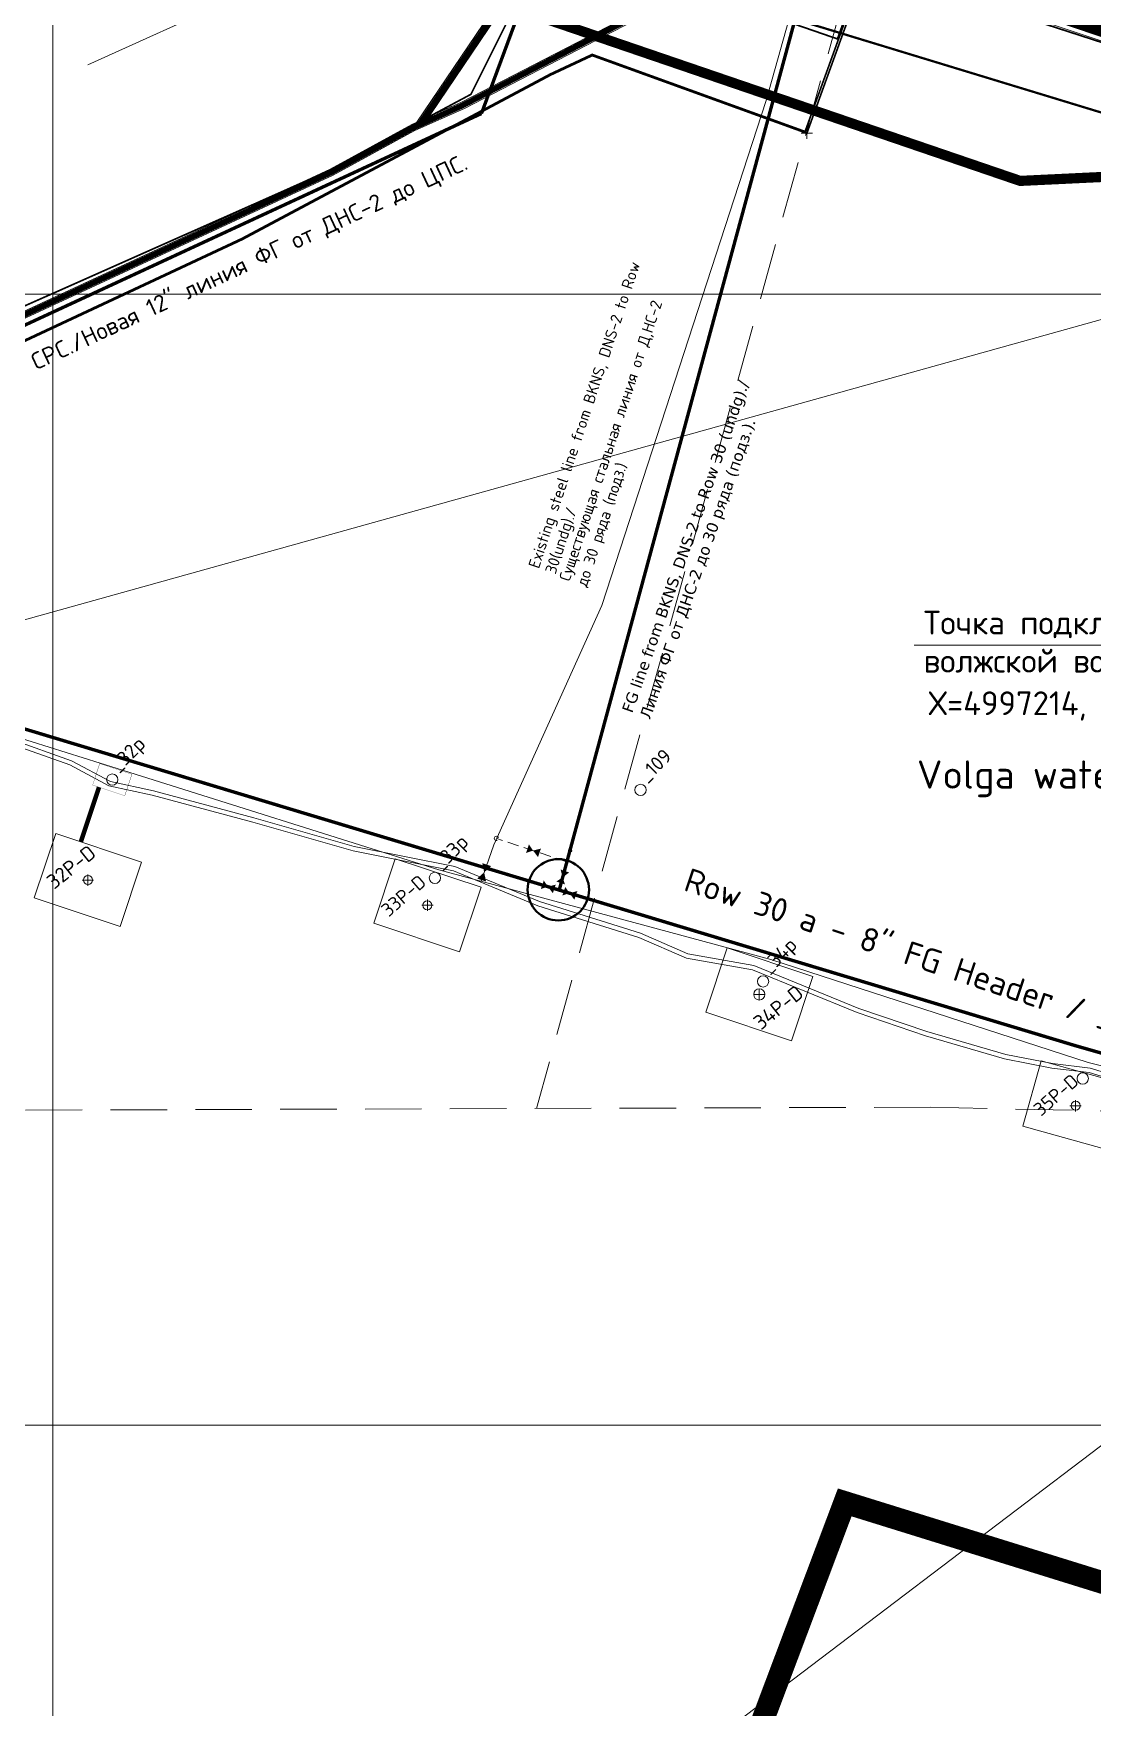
# Model space of a CAD drawing. Header units: millimetres. Extents: x 519 to 9564855, y -810 to 5021775.
# Drawn here: x 9533983 to 9534919, y 4995750 to 4997231 of the extents above; entities that cross this region are included whole.
import ezdxf

# ---------------------------------------------------------------- set-up
doc = ezdxf.new("R2010")
doc.units = ezdxf.units.MM
doc.header["$LTSCALE"] = 2
doc.header["$MEASUREMENT"] = 0
doc.header["$PDMODE"] = 2
doc.header["$PDSIZE"] = 5
for name, pattern in [('92051501$0$DASHED', [0.75, 0.5, -0.25]), ('ACAD_ISO02W100', [15, 12, -3]), ('DASHED', [0.75, 0.5, -0.25]), ('DASHED2', [9.525, 6.35, -3.175]), ('HIDDEN2', [4.7625, 3.175, -1.5875])]:
    doc.linetypes.add(name, pattern=pattern)
for name, color, linetype in [('FIBERGLASS', 212, 'Continuous'), ('GRID_PULKOVO', 7, 'Continuous'), ('New disposal wells', 191, 'Continuous'), ('OilColl&Flowlines', 3, 'Continuous'), ('OLD WELLS(dr.bfr2000)', 24, 'Continuous'), ('PPLINE_WAT', 7, 'WTR_LINE'), ('ROAD_GROUND', 9, 'Continuous'), ('Stage 9.Frame&Text', 7, 'Continuous'), ('МГ-земельный участок', 7, 'Continuous'), ('нефть', 8, 'Continuous'), ('Скважины на 2014 год', 70, 'Continuous'), ('Скважины на 2015 год', 7, 'Continuous'), ('Скважины на 2016 год.', 40, 'Continuous')]:
    doc.layers.add(name, color=color, linetype=linetype)
for name, color, linetype, lineweight in [('Land lease as of 24.06.2004', 47, 'HIDDEN2', 70), ('WELLS(drilled after 2000y)', 6, 'Continuous', 40), ('Оптиковолоконный кабель', 220, 'CAB6', 20), ('Скв на 2025 допы от ХеКай', 204, 'Continuous', 0), ('Скважины на 2024 год-125', 10, 'Continuous', 40)]:
    doc.layers.add(name, color=color, linetype=linetype, lineweight=lineweight)
doc.styles.add('92051501$0$STANDARD', font='simplex.shx')
doc.styles.add('Elect', font='isocpeur.ttf')
doc.styles.get("Standard").update_dxf_attribs({"font": 'isocpeur.ttf', "width": 0.5})
doc.linetypes.add('_GP_B3', pattern='A,100,-6,["В3",Standard,S=5,R=0,X=-3,Y=-2.5],-8', length=114)
doc.linetypes.add('CAB', pattern='A,0.7,-0.43403,["K",Standard,S=0.9,R=0,X=-0.4,Y=-0.3],-0.8', length=1.93403)
doc.linetypes.add('CAB6', pattern='A,0.9,-0.9,["6",Standard,S=0.9,R=0,X=-0.8,Y=-0.4],11', length=12.8)
doc.linetypes.add('WTR_LINE', pattern='A,0.5,-0.2,["W",92051501$0$STANDARD,S=0.1,R=0,X=-0.1,Y=-0.05],-0.05', length=0.75)

msp = doc.modelspace()

# ---------------------------------------------------------------- linework, layer by layer
at = {"linetype": 'WTR_LINE', "lineweight": 0, "ltscale": 5, "const_width": 0.2}
msp.add_lwpolyline([(9534041.51955, 4996585.02054), (9534069.98836, 4996575.55868), (9534063.68045, 4996556.57947), (9534035.21164, 4996566.04133), (9534041.51955, 4996585.02054)], dxfattribs=at)
at = {"lineweight": 40}
msp.add_circle((9534446.92721, 4996473.375), 27.1273, dxfattribs=at)
at = {"layer": 'FIBERGLASS', "color": 5, "linetype": '92051501$0$DASHED', "lineweight": 0, "ltscale": 50}
for p, q in [((9534718.77965, 4997333.31242), (9534427.56704, 4996279.9821)), ((9534776.05418, 4996281.14462), (9532547.59633, 4996273.71071)), ((9534776.05418, 4996281.14462), (9535511.93376, 4996264.68499))]:
    msp.add_line(p, q, dxfattribs=at)
at = {"layer": 'FIBERGLASS', "lineweight": 0}
for q in [(9533681.36751, 4996704.22512), (9533681.36751, 4996704.22512), (9535210.16534, 4996252.14841), (9535210.16534, 4996252.14841)]:
    msp.add_line((9534918.91885, 4996331.00753), q, dxfattribs=at)
at = {"layer": 'FIBERGLASS', "linetype": 'DASHED', "lineweight": 0, "ltscale": 0.07, "const_width": 3}
for points in [[(9534378.97006, 4997159.89362), (9534487.66482, 4997453.34743)], [(9534694.417, 4997384.39529), (9534447.71655, 4996473.11152)], [(9533593.29247, 4996795.60831), (9534378.97006, 4997159.89362)]]:
    msp.add_lwpolyline(points, dxfattribs=at)
at = {"layer": 'FIBERGLASS', "color": 213, "linetype": 'ByBlock', "lineweight": 0}
for points in [[(9534449.04514, 4996479.40835, 8, 0, 0), (9534450.76019, 4996484.35438, 0, 8, 0), (9534452.71607, 4996489.99498, 8, 8, 0)], [(9534432.78874, 4996477.83685, 8, 0, 0), (9534437.73478, 4996476.1218, 0, 8, 0), (9534443.37537, 4996474.16591, 8, 8, 0)], [(9534451.80735, 4996472.10126, 8, 0, 0), (9534456.75339, 4996470.38621, 0, 8, 0), (9534462.39398, 4996468.43033, 8, 8, 0)]]:
    msp.add_lwpolyline(points, format="xyseb", dxfattribs=at)
at = {"layer": 'FIBERGLASS', "color": 0, "linetype": 'ByBlock', "lineweight": 0, "ltscale": 25}
msp.add_arc((9534457.42266, 4996507.94089), 1.56908, 323.94861359, 176.29106935, dxfattribs=at)
at = {"layer": 'GRID_PULKOVO', "lineweight": 0}
for p, q in [((9534000, 5010000), (9534000, 4992000)), ((9533000, 4997000), (9548000, 4997000)), ((9533000, 4996000), (9548000, 4996000))]:
    msp.add_line(p, q, dxfattribs=at)
at = {"layer": 'Land lease as of 24.06.2004', "color": 34, "linetype": 'DASHED', "lineweight": 0, "ltscale": 50, "const_width": 20}
msp.add_lwpolyline([(9519654.3, 5003739.6), (9532971.6, 5004566.6), (9534671.1, 5001241.4), (9547648.8, 4998330.8), (9546800.6, 4994774.1), (9538599.5, 4994719.2), (9534700.1, 4995931.6), (9534118, 4994384.9), (9531927.8, 4994990.9), (9532139.5, 4996381.2), (9522290.1, 4999426.3), (9519885.3, 4999727), (9519654.3, 5003739.6)], dxfattribs=at)
at = {"layer": 'New disposal wells', "color": 84, "linetype": 'ByBlock', "lineweight": 0, "ltscale": 25}
msp.add_line((9535122.7, 4997158.9), (9534669.44591, 4997310), dxfattribs=at)
at = {"layer": 'New disposal wells', "color": 5, "lineweight": 0}
for p, q in [((9533679.44971, 4996698.53987), (9534056.93634, 4996580.69141)), ((9534056.93634, 4996580.69141), (9534341.23294, 4996491.12182)), ((9534341.23294, 4996491.12182), (9534634.90068, 4996411.62082)), ((9534634.90068, 4996411.62082), (9534915.40288, 4996320.58458)), ((9534915.40288, 4996320.58458), (9535208.56717, 4996247.41071))]:
    msp.add_line(p, q, dxfattribs=at)
at = {"layer": 'New disposal wells', "color": 84, "linetype": 'ByBlock', "lineweight": 0, "ltscale": 25, "const_width": 2}
msp.add_lwpolyline([(9535157.3, 4997178.2), (9535141.89595, 4997178.45724), (9535086.7, 4997174.3), (9534682.05389, 4997311.67829)], dxfattribs=at)
at = {"layer": 'New disposal wells', "color": 212, "linetype": 'DASHED', "lineweight": 0, "ltscale": 0.07, "const_width": 3}
msp.add_lwpolyline([(9534933.75581, 4996326.99021), (9534902.78018, 4996335.87459), (9534808.10795, 4996364.4256), (9534694.11563, 4996398.80311), (9534669.40727, 4996406.2546), (9534652.90363, 4996411.23172), (9534629.2044, 4996418.37888), (9534600.15503, 4996427.13951), (9534447.71655, 4996473.11152), (9534417.81663, 4996482.12866), (9534382.74825, 4996492.7045), (9534348.81356, 4996502.93843), (9534301.7975, 4996517.11742), (9534247.67506, 4996533.43953), (9534196.00065, 4996549.02336), (9534075.47362, 4996585.3716), (9534000, 4996608.13274), (9533794.1249, 4996670.22003)], dxfattribs=at)
at = {"layer": 'OilColl&Flowlines', "color": 164, "lineweight": 0}
for p, q in [((9534688.12864, 4997376.61082), (9534630.6, 4997171.5)), ((9534630.6, 4997171.5), (9534485.3, 4996724.8)), ((9534485.3, 4996724.8), (9534389.9, 4996513)), ((9534389.9, 4996513), (9534378.62363, 4996480.9995))]:
    msp.add_line(p, q, dxfattribs=at)
at = {"layer": 'OilColl&Flowlines', "color": 164, "linetype": 'DASHED', "lineweight": 0, "ltscale": 10}
msp.add_line((9534454.48009, 4996498.09531), (9534392.46782, 4996518.70089), dxfattribs=at)
at = {"layer": 'OilColl&Flowlines', "color": 164, "lineweight": 0}
msp.add_lwpolyline([(9534419.66718, 4996509.7346, 8, 0, 0), (9534424.61322, 4996508.01955, 0, 8, 0), (9534430.25381, 4996506.06366, 8, 8, 0)], format="xyseb", dxfattribs=at)
at = {"layer": 'OilColl&Flowlines', "color": 0, "linetype": 'ByBlock', "lineweight": 0, "ltscale": 25}
msp.add_arc((9534392.24196, 4996518.82975), 1.92516, 25.2040491, 285.33790798, dxfattribs=at)
at = {"layer": 'OilColl&Flowlines', "color": 164, "lineweight": 0}
for points in [[(9534383.05268, 4996480.70479), (9534375.19557, 4996483.30456), (9534381.3756, 4996488.80913)], [(9534387.55562, 4996494.3137), (9534381.3756, 4996488.80913), (9534379.69851, 4996496.91347)]]:
    msp.add_solid(points, dxfattribs=at)
at = {"layer": 'OLD WELLS(dr.bfr2000)', "color": 0, "lineweight": 0}
msp.add_circle((9534052.6, 4996570.8), 5, dxfattribs=at)
at = {"layer": 'OLD WELLS(dr.bfr2000)', "lineweight": 0}
for centre in [(9534519.6, 4996561.7), (9534337.9, 4996483.9), (9534627.9, 4996392.4), (9534910.5, 4996306.5)]:
    msp.add_circle(centre, 5, dxfattribs=at)
at = {"layer": 'PPLINE_WAT', "color": 0, "lineweight": 0}
msp.add_line((9534761.48813, 4996689.77633), (9535244.12923, 4996689.77633), dxfattribs=at)
at = {"layer": 'PPLINE_WAT', "color": 6, "linetype": '_GP_B3', "lineweight": 0, "ltscale": 0.01, "flags": 128}
msp.add_lwpolyline([(9535075.29588, 4997207.3991), (9535012.6, 4997001.7), (9532578, 4996322.4), (9530885.46025, 4996831.0564)], dxfattribs=at)
at = {"layer": 'ROAD_GROUND', "color": 8, "lineweight": 0}
for points, const_width in [([(9534666.36654, 4997319.38749), (9534610.91893, 4997295.84043), (9534362.54334, 4997167.15308), (9534318.77279, 4997147.46633), (9534246.58879, 4997108.07506), (9533492.94452, 4996758.0545), (9533460.81828, 4996741.85557)], 5), ([(9535986.46099, 4996884.66238), (9534663.59289, 4997320.09621)], 9), ([(9535244.61447, 4997128.84777), (9535184.8, 4997129.9), (9535090.04735, 4997116.66111), (9535034.5, 4997108.9), (9534956.01748, 4997105.13564), (9534855.2, 4997100.3), (9534264.09179, 4997302.35139)], 9)]:
    msp.add_lwpolyline(points, dxfattribs=dict(at, const_width=const_width))
at = {"layer": 'ROAD_GROUND', "lineweight": 0}
for points in [[(9534665.68911, 4997322.54168), (9534609.637, 4997298.555), (9534361.237, 4997169.855), (9534317.437, 4997150.155), (9534245.237, 4997110.755), (9533491.637, 4996760.755), (9533459.46759, 4996744.53431)], [(9534668.04966, 4997317.02554), (9534612.20086, 4997293.12587), (9534363.84968, 4997164.45116), (9534320.10859, 4997144.77766), (9534247.94057, 4997105.39511), (9533494.25204, 4996755.35399), (9533464.51252, 4996740.35852)], [(9534321.9346, 4997152.1779), (9534393.54563, 4997258.10175)], [(9534326.90525, 4997148.81744), (9534399.42864, 4997256.09083)], [(9533963.81486, 4996606.14579), (9534016.65209, 4996587.52696), (9534050.93072, 4996569.24502), (9534088.98423, 4996560.94243), (9534177.83188, 4996537.00224), (9534266.58027, 4996511.74539), (9534355.30453, 4996493.90028), (9534430.20282, 4996463.01852), (9534519.43742, 4996434.90762), (9534561.39904, 4996416.71099), (9534619.75562, 4996406.31873), (9534712.43842, 4996368.50334), (9534772.74005, 4996347.97089), (9534842.38166, 4996327.74593), (9534883.85763, 4996319.60949), (9534917.06356, 4996315.68516), (9534949.08657, 4996305.88632), (9535047.63894, 4996276.90033), (9535094.17431, 4996263.91478), (9535270.42377, 4996221.60776), (9535451.74863, 4996162.66717), (9535498.4967, 4996148.14543), (9535525.6879, 4996143.12667)], [(9533962.537, 4996602.355), (9534015.037, 4996583.855), (9534049.537, 4996565.455), (9534088.037, 4996557.055), (9534176.737, 4996533.155), (9534265.637, 4996507.855), (9534354.137, 4996490.055), (9534428.837, 4996459.255), (9534518.037, 4996431.155), (9534560.237, 4996412.855), (9534618.637, 4996402.455), (9534711.037, 4996364.755), (9534771.537, 4996344.155), (9534841.437, 4996323.855), (9534883.237, 4996315.655), (9534916.237, 4996311.755), (9534947.937, 4996302.055)]]:
    msp.add_lwpolyline(points, dxfattribs=at)
for points, const_width in [([(9534324.41992, 4997150.49767), (9534396.48713, 4997257.09629)], 5), ([(9534343.70841, 4997173.67194), (9534332.25142, 4997156.72527), (9534353.30646, 4997166.52228)], 0.5), ([(9534324.85682, 4997156.50031), (9534322.11396, 4997152.25857), (9534316.65124, 4997149.72621)], 0.5)]:
    msp.add_lwpolyline(points, dxfattribs=dict(at, const_width=const_width))
at = {"layer": 'Stage 9.Frame&Text', "color": 0, "linetype": 'ByBlock', "lineweight": 0}
msp.add_circle((9534624.6, 4996380.9), 5, dxfattribs=at)
at = {"layer": 'WELLS(drilled after 2000y)', "linetype": 'CAB', "lineweight": 0, "elevation": -39.9038}
msp.add_lwpolyline([(9534877.32758, 4997277.02824), (9534869.597, 4997253.5278), (9534868.0219, 4997241.9729), (9535191.5832, 4997137.1307), (9535211.6021, 4997126.4322), (9535225.3232, 4997124.1542), (9535307.1944, 4997102.6529), (9535706.976, 4996967.7849), (9535692.9348, 4996940.0376), (9535677.0554, 4996892.6254), (9535691.137, 4996889.9515)], dxfattribs=at)
at = {"layer": 'WELLS(drilled after 2000y)', "color": 0, "linetype": 'ByBlock', "lineweight": 0, "ltscale": 50}
msp.add_point((9534666.6, 4997142.4), dxfattribs=at)
at = {"layer": 'МГ-земельный участок', "color": 0, "linetype": 'DASHED2', "lineweight": 25, "ltscale": 5, "const_width": 2}
msp.add_lwpolyline([(9522167.80801, 4999999.48247), (9521654, 5002362), (9522840, 5002532), (9525642, 5002155), (9528521, 5002235), (9531281, 5003464), (9533105, 5001043), (9546614, 4998215), (9544978, 4995525), (9543652, 4996420), (9539605, 4995735), (9529554.6705, 4998798.09585), (9529554.71722, 4998845.23995), (9529525.402, 4998845.269), (9529525.36994, 4998882.97318), (9529309.91997, 4998882.84552), (9526935, 5000017), (9526935, 4999132), (9522906, 5001105), (9522683.367, 5000265.06642), (9522496, 5000315)], close=True, dxfattribs=at)
at = {"layer": 'нефть', "color": 3, "lineweight": 0, "const_width": 1.5, "elevation": 0.1222}
msp.add_lwpolyline([(9534413.6063, 4997282.0969), (9534407.1273, 4997266.2225), (9534406.1965, 4997260.0463), (9534410.3479, 4997258.2137), (9534369.7229, 4997176.9136), (9534315.6011, 4997147.9445), (9534246.0188, 4997110.1249), (9534180.3571, 4997080.8492), (9534105.7772, 4997047.7709), (9534029.238, 4997013.7391), (9533908.6284, 4996960.1668)], dxfattribs=at)
at = {"layer": 'Оптиковолоконный кабель', "linetype": 'ACAD_ISO02W100', "lineweight": 0, "ltscale": 0.5, "const_width": 1.5, "elevation": -39.9038}
msp.add_lwpolyline([(9534877.32758, 4997277.02824), (9534869.597, 4997253.5278), (9534868.0219, 4997241.9729), (9535191.5832, 4997137.1307), (9535211.6021, 4997126.4322), (9535225.3232, 4997124.1542), (9535307.1944, 4997102.6529), (9535706.976, 4996967.7849), (9535692.9348, 4996940.0376), (9535677.0554, 4996892.6254), (9535691.137, 4996889.9515)], dxfattribs=at)
at = {"layer": 'Скв на 2025 допы от ХеКай', "color": 244, "linetype": 'ACAD_ISO02W100', "lineweight": 0, "true_color": 0x991b1e, "const_width": 1.5}
for points, elevation in [([(9533875.12762, 4996912.67736), (9534056.26866, 4996997.45899), (9534146.83918, 4997039.84981), (9534167.12305, 4997049.34352), (9534261.27499, 4997099.58261), (9534380.67365, 4997163.29324), (9534439.68, 4997194.77879), (9534476.86692, 4997212.17538), (9534665.04835, 4997143.99595), (9534694.0747, 4997224.20481), (9534715.08772, 4997282.27032), (9534732.70843, 4997326.03363), (9534750.04355, 4997376.46936), (9534772.17343, 4997441.12898), (9534783.83016, 4997475.13115), (9534786.20354, 4997482.06574)], 24.20235), ([(9534598.62086, 4997263.02242), (9534599.42186, 4997262.74525), (9534601.95109, 4997257.5453), (9534693.61627, 4997225.87159), (9534714.45562, 4997283.29539), (9534730.74089, 4997323.81943), (9534732.14807, 4997327.32102), (9534742.57385, 4997357.78332), (9534760.45086, 4997410.01679), (9534773.59697, 4997448.42543), (9534782.85922, 4997475.46345)], 24.72858)]:
    msp.add_lwpolyline(points, dxfattribs=dict(at, elevation=elevation))
msp.add_lwpolyline([(9533966.12205, 4996954.16247), (9534167.59382, 4997048.46126), (9534377.60614, 4997160.52297), (9534440.12766, 4997193.88421), (9534476.9153, 4997211.10442), (9534666.6, 4997142.4), (9534718.07418, 4997284.63799), (9534732.78825, 4997321.46558), (9534737.03286, 4997319.77021), (9534835.98827, 4997285.90253), (9534914.11389, 4997259.16248), (9534915.70447, 4997263.76683)], dxfattribs=at)
at = {"layer": 'Скважины на 2014 год', "color": 8, "linetype": 'ByBlock', "lineweight": 0, "ltscale": 5, "const_width": 4}
msp.add_lwpolyline([(9534040.91582, 4996564.14549), (9534024.81532, 4996515.70235)], dxfattribs=at)
at = {"layer": 'Скважины на 2014 год', "color": 0, "linetype": 'ByBlock', "lineweight": 0, "ltscale": 5}
for points in [[(9533983.68362, 4996466.14575), (9534002.60733, 4996523.08337), (9534078.52417, 4996497.85175), (9534059.60045, 4996440.91413), (9533983.68362, 4996466.14575)], [(9534283.78362, 4996443.84575), (9534302.70733, 4996500.78337), (9534378.62417, 4996475.55175), (9534359.70045, 4996418.61413), (9534283.78362, 4996443.84575)], [(9534577.18362, 4996365.04575), (9534596.10733, 4996421.98337), (9534672.02417, 4996396.75175), (9534653.10045, 4996339.81413), (9534577.18362, 4996365.04575)]]:
    msp.add_lwpolyline(points, dxfattribs=at)
at = {"layer": 'Скважины на 2014 год', "color": 0, "linetype": 'ByBlock', "lineweight": 0}
msp.add_lwpolyline([(9534857.60862, 4996264.26403), (9534873.74774, 4996322.05268), (9534950.79928, 4996300.53385), (9534934.66016, 4996242.74519), (9534857.60862, 4996264.26403)], dxfattribs=at)
for centre in [(9534031.1, 4996482), (9534331.2, 4996459.7), (9534904.2, 4996282.4)]:
    msp.add_circle(centre, 4, dxfattribs=at)
at = {"layer": 'Скважины на 2014 год', "color": 0, "linetype": 'ByBlock', "lineweight": 0, "ltscale": 5}
msp.add_point((9534031.1, 4996482), dxfattribs=at)
at = {"layer": 'Скважины на 2014 год', "color": 0, "linetype": 'ByBlock', "lineweight": 0}
for p in [(9534331.2, 4996459.7), (9534904.2, 4996282.4)]:
    msp.add_point(p, dxfattribs=at)
at = {"layer": 'Скважины на 2014 год', "color": 0, "lineweight": 0, "ltscale": 5}
msp.add_point((9534624.6, 4996380.9), dxfattribs=at)
at = {"layer": 'Скважины на 2016 год.', "color": 5, "linetype": 'ByBlock', "lineweight": 0, "ltscale": 5}
msp.add_line((9535989.65459, 4996788.89543), (9531307.88634, 4993234.57187), dxfattribs=at)
at = {"layer": 'Скважины на 2024 год-125', "color": 0, "linetype": 'ByBlock', "lineweight": 0}
msp.add_line((9534030.9901, 4997202.98201), (9534433.863, 4997385.306), dxfattribs=at)

# ---------------------------------------------------------------- texts
at = {"layer": 'FIBERGLASS', "color": 0, "lineweight": 0, "style": 'Elect'}
msp.add_text('New 12"FG line DNS-2 to CPC./Новая 12" линия ФГ от ДНС-2 до ЦПС.', height=15, rotation=24.99848288, dxfattribs=at).set_placement((9533764.04716, 4996829.50735, 4.13502))
at = {"layer": 'FIBERGLASS', "color": 0, "linetype": 'ByBlock', "lineweight": 0, "ltscale": 25, "insert": (9534502.84399, 4996632.40259), "char_height": 10, "width": 324.0470588, "attachment_point": 1, "rotation": 70.50106197, "style": 'Elect'}
msp.add_mtext('\\pt192.495;{\\fVerdana|b0|i0|c0|p34;FG line from BKNS, DNS-2 to Row 30 (undg).\\fVerdana|b0|i0|c204|p34;/\\PЛиния ФГ от ДНС-2 до 30 ряда (подз.).}', dxfattribs=at)
at = {"layer": 'New disposal wells', "color": 0, "lineweight": 0, "style": 'Elect'}
msp.add_text('Row 30 a - 8" FG Header / 30 а Ряд Файберглас', height=21, rotation=341.58054499, dxfattribs=at).set_placement((9534556.59811, 4996473.1854))
at = {"layer": 'OilColl&Flowlines', "color": 7, "linetype": 'ByBlock', "lineweight": 0, "ltscale": 25, "style": 'Elect'}
for s, p in [('Existing steel line from BKNS, DNS-2 to Row', (9534429.71583, 4996756.81275)), ('Существующая стальная линия от Д,НС-2', (9534456.80952, 4996745.55098)), ('до 30 ряда (подз.)', (9534471.84826, 4996740.54975)), ('30(undg)./', (9534444.4173, 4996751.92368))]:
    msp.add_text(s, height=10, rotation=71.60512675, dxfattribs=at).set_placement(p)
at = {"layer": 'OLD WELLS(dr.bfr2000)', "color": 0, "lineweight": 0, "style": 'Elect'}
msp.add_text(' _32p', height=12.5, rotation=44.99999992, dxfattribs=at).set_placement((9534052.6, 4996570.8))
at = {"layer": 'OLD WELLS(dr.bfr2000)', "lineweight": 0, "style": 'Elect'}
for s, p in [(' _109', (9534519.6, 4996561.7)), (' _33p', (9534337.9, 4996483.9)), (' _34p', (9534627.9, 4996392.4))]:
    msp.add_text(s, height=12.5, rotation=44.99999992, dxfattribs=at).set_placement(p)
at = {"layer": 'PPLINE_WAT', "color": 0, "linetype": 'ByBlock', "lineweight": 0, "style": 'Elect'}
for s, p in [('Точка подключения водовода', (9534769.81283, 4996699.1745)), ('волжской воды', (9534769.81283, 4996665.43985))]:
    msp.add_text(s, height=21, rotation=0.00000003, dxfattribs=at).set_placement(p)
at = {"layer": 'PPLINE_WAT', "color": 0, "lineweight": 0, "style": 'Elect'}
msp.add_text('Х=4997214, Y=9535084', height=21, rotation=0.00000003, dxfattribs=at).set_placement((9534774.24962, 4996627.86871))
at = {"layer": 'PPLINE_WAT', "color": 0, "linetype": 'ByBlock', "lineweight": 0, "insert": (9534763.93428, 4996587.80415), "char_height": 25, "width": 491.3219, "attachment_point": 1, "rotation": 0.00000001, "style": 'Elect'}
msp.add_mtext('Volga water line tie-in', dxfattribs=at)
at = {"layer": 'Скважины на 2014 год', "color": 0, "linetype": 'ByBlock', "lineweight": 0, "ltscale": 5, "style": 'Elect'}
for s, height, rotation, p in [('32P-D', 13, 38.58693198, (9534001.28301, 4996473.28839)), ('33P-D', 12, 41, (9534296.95149, 4996448.76294))]:
    msp.add_text(s, height=height, rotation=rotation, dxfattribs=at).set_placement(p)
at = {"layer": 'Скважины на 2014 год', "color": 0, "linetype": 'ByBlock', "lineweight": 0, "style": 'Elect'}
msp.add_text('35P-D', height=12, rotation=41, dxfattribs=at).set_placement((9534873.60094, 4996272.48239))
at = {"layer": 'Скважины на 2015 год', "color": 0, "linetype": 'ByBlock', "lineweight": 0, "ltscale": 5, "style": 'Elect'}
msp.add_text('34P-D', height=13, rotation=38.58693198, dxfattribs=at).set_placement((9534626.06076, 4996348.801))

doc.saveas('drawing.dxf')
